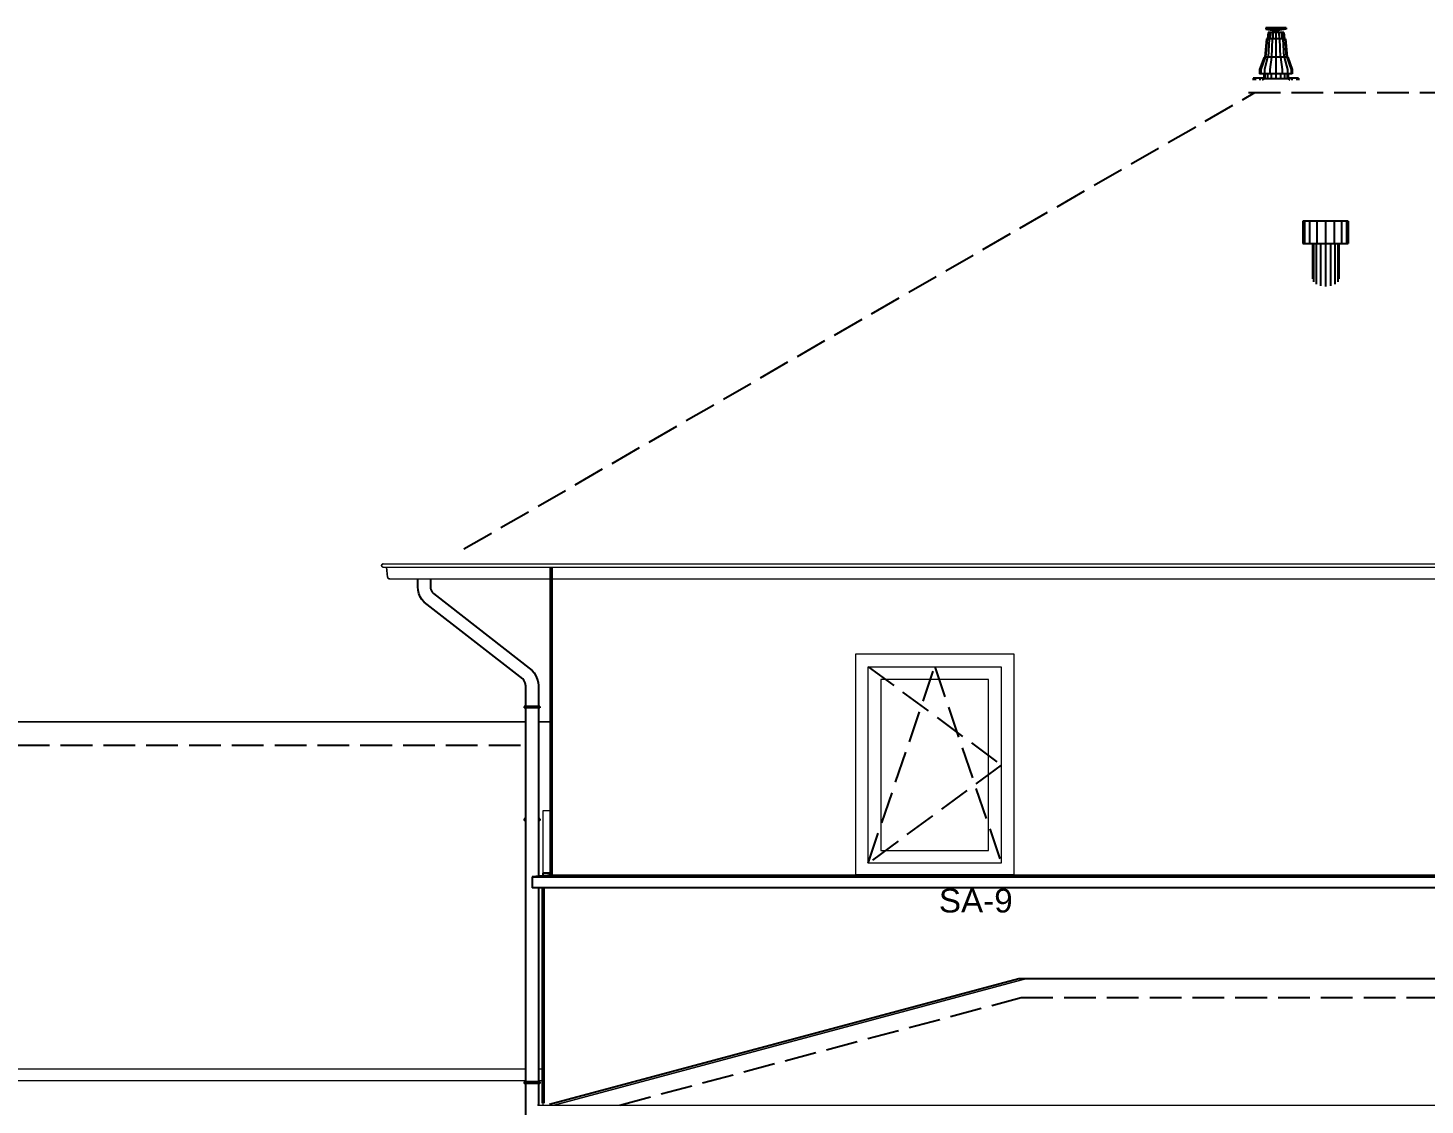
# Model space of a CAD drawing. Header units: millimetres. Extents: x 0 to 1200, y 0 to 841.
# Drawn here: x 880.6 to 968.7, y 697.4 to 765.4 of the extents above; entities that cross this region are included whole.
import ezdxf

# ---------------------------------------------------------------- set-up
doc = ezdxf.new("R2010")
doc.units = ezdxf.units.MM
doc.linetypes.add('VERDECKT2_S2', pattern=[2.7, 2, -0.7])
doc.layers.add('Standard', color=7, linetype='Continuous', lineweight=25)
doc.styles.add('ARIAL', font='arial.ttf')

msp = doc.modelspace()

# ---------------------------------------------------------------- linework, layer by layer
at = {"layer": 'Standard', "color": 250, "linetype": 'Continuous', "lineweight": -3}
for p, q in [((958.644, 765.418), (958.644, 765.342)), ((958.693, 765.418), (958.644, 765.418)), ((958.693, 765.342), (958.644, 765.342)), ((958.644, 765.342), (959.175, 765.249)), ((958.693, 765.418), (958.693, 765.342)), ((958.833, 765.418), (958.693, 765.418)), ((958.833, 765.342), (958.693, 765.342)), ((958.795, 765.135), (958.76, 764.731)), ((958.833, 765.135), (958.795, 765.135)), ((958.833, 765.135), (958.8, 764.731)), ((958.833, 765.418), (958.833, 765.342)), ((959.043, 765.418), (958.833, 765.418)), ((959.043, 765.342), (958.833, 765.342)), ((958.94, 765.135), (958.833, 765.135)), ((958.94, 765.135), (958.915, 764.731)), ((959.101, 765.135), (958.94, 765.135)), ((959.043, 765.418), (959.043, 765.342)), ((959.29, 765.418), (959.043, 765.418)), ((959.29, 765.342), (959.043, 765.342)), ((959.101, 765.135), (959.087, 764.731)), ((959.29, 765.135), (959.101, 765.135)), ((959.175, 765.249), (959.175, 765.135)), ((959.184, 765.249), (959.175, 765.249)), ((959.184, 765.249), (959.184, 765.135)), ((959.209, 765.249), (959.184, 765.249)), ((959.246, 765.249), (959.209, 765.249)), ((959.209, 765.249), (959.209, 765.135)), ((959.29, 765.249), (959.246, 765.249)), ((959.246, 765.249), (959.246, 765.135)), ((959.537, 765.418), (959.29, 765.418)), ((959.29, 765.418), (959.29, 765.342)), ((959.537, 765.342), (959.29, 765.342)), ((959.334, 765.249), (959.29, 765.249)), ((959.29, 765.249), (959.29, 765.135)), ((959.29, 765.135), (959.29, 764.731)), ((959.48, 765.135), (959.29, 765.135)), ((959.334, 765.249), (959.334, 765.135)), ((959.372, 765.249), (959.334, 765.249)), ((959.397, 765.249), (959.372, 765.249)), ((959.372, 765.249), (959.372, 765.135)), ((959.397, 765.249), (959.397, 765.135)), ((959.406, 765.249), (959.397, 765.249)), ((959.936, 765.342), (959.406, 765.249)), ((959.406, 765.249), (959.406, 765.135)), ((959.48, 765.135), (959.493, 764.731)), ((959.64, 765.135), (959.48, 765.135)), ((959.537, 765.418), (959.537, 765.342)), ((959.747, 765.418), (959.537, 765.418)), ((959.747, 765.342), (959.537, 765.342)), ((959.748, 765.135), (959.64, 765.135)), ((959.64, 765.135), (959.665, 764.731)), ((959.747, 765.418), (959.747, 765.342)), ((959.887, 765.418), (959.747, 765.418)), ((959.887, 765.342), (959.747, 765.342)), ((959.786, 765.135), (959.748, 765.135)), ((959.748, 765.135), (959.78, 764.731)), ((959.786, 765.135), (959.821, 764.731)), ((959.887, 765.418), (959.887, 765.342)), ((959.936, 765.418), (959.887, 765.418)), ((959.936, 765.342), (959.887, 765.342)), ((959.936, 765.418), (959.936, 765.342)), ((958.684, 764.731), (958.583, 763.576)), ((958.73, 764.731), (958.636, 763.576)), ((958.73, 764.731), (958.684, 764.731)), ((958.861, 764.731), (958.73, 764.731)), ((958.861, 764.731), (958.79, 763.576)), ((959.058, 764.731), (958.861, 764.731)), ((959.058, 764.731), (959.019, 763.576)), ((959.29, 764.731), (959.058, 764.731)), ((959.29, 764.731), (959.29, 763.576)), ((959.522, 764.731), (959.29, 764.731)), ((959.522, 764.731), (959.561, 763.576)), ((959.719, 764.731), (959.522, 764.731)), ((959.851, 764.731), (959.719, 764.731)), ((959.719, 764.731), (959.791, 763.576)), ((959.897, 764.731), (959.851, 764.731)), ((959.851, 764.731), (959.944, 763.576)), ((959.897, 764.731), (959.998, 763.576)), ((958.545, 763.576), (958.261, 762.797)), ((958.601, 763.576), (958.339, 762.797)), ((958.601, 763.576), (958.545, 763.576)), ((958.763, 763.576), (958.563, 762.797)), ((958.763, 763.576), (958.601, 763.576)), ((959.005, 763.576), (958.763, 763.576)), ((959.005, 763.576), (958.896, 762.797)), ((959.29, 763.576), (959.005, 763.576)), ((959.29, 763.576), (959.29, 762.797)), ((959.576, 763.576), (959.29, 763.576)), ((959.817, 763.576), (959.576, 763.576)), ((959.576, 763.576), (959.684, 762.797)), ((959.817, 763.576), (960.018, 762.797)), ((959.979, 763.576), (959.817, 763.576)), ((960.036, 763.576), (959.979, 763.576)), ((959.979, 763.576), (960.241, 762.797)), ((960.036, 763.576), (960.319, 762.797)), ((958.261, 762.797), (958.261, 762.531)), ((958.339, 762.531), (958.261, 762.531)), ((958.339, 762.797), (958.339, 762.531)), ((958.563, 762.531), (958.339, 762.531)), ((958.527, 762.531), (958.527, 762.212)), ((958.563, 762.797), (958.563, 762.531)), ((958.896, 762.531), (958.563, 762.531)), ((958.585, 762.531), (958.585, 762.212)), ((958.751, 762.531), (958.751, 762.212)), ((958.896, 762.797), (958.896, 762.531)), ((959.29, 762.531), (958.896, 762.531)), ((958.998, 762.531), (958.998, 762.212)), ((959.29, 762.797), (959.29, 762.531)), ((959.684, 762.531), (959.29, 762.531)), ((959.29, 762.531), (959.29, 762.212)), ((959.582, 762.531), (959.582, 762.212)), ((959.684, 762.797), (959.684, 762.531)), ((960.018, 762.531), (959.684, 762.531)), ((959.83, 762.531), (959.83, 762.212)), ((959.995, 762.531), (959.995, 762.212)), ((960.018, 762.797), (960.018, 762.531)), ((960.241, 762.531), (960.018, 762.531)), ((960.053, 762.531), (960.053, 762.212)), ((960.241, 762.797), (960.241, 762.531)), ((960.319, 762.531), (960.241, 762.531)), ((960.319, 762.797), (960.319, 762.531)), ((957.969, 762.258), (957.86, 762.258)), ((957.86, 762.258), (957.86, 762.127)), ((958.279, 762.258), (957.969, 762.258)), ((957.969, 762.258), (957.969, 762.127)), ((958.527, 762.258), (958.279, 762.258)), ((958.279, 762.258), (958.279, 762.127)), ((958.527, 762.212), (958.425, 762.127)), ((958.585, 762.212), (958.527, 762.212)), ((958.751, 762.212), (958.585, 762.212)), ((958.998, 762.212), (958.751, 762.212)), ((959.29, 762.212), (958.998, 762.212)), ((959.582, 762.212), (959.29, 762.212)), ((959.83, 762.212), (959.582, 762.212)), ((959.995, 762.212), (959.83, 762.212)), ((960.053, 762.212), (959.995, 762.212)), ((960.301, 762.258), (960.053, 762.258)), ((960.053, 762.212), (960.155, 762.127)), ((960.301, 762.258), (960.301, 762.127)), ((960.611, 762.258), (960.301, 762.258)), ((960.611, 762.258), (960.611, 762.127)), ((960.72, 762.258), (960.611, 762.258)), ((960.72, 762.258), (960.72, 762.127))]:
    msp.add_line(p, q, dxfattribs=at)
at = {"layer": 'Standard', "color": 255, "linetype": 'VERDECKT2_S2', "lineweight": -3}
for p, q in [((908.068, 732.536), (957.965, 761.344)), ((957.568, 761.347), (1011.166, 761.347)), ((858.334, 720.151), (911.968, 720.151)), ((917.905, 697.443), (943.226, 704.228)), ((943.226, 704.228), (980.91, 704.228))]:
    msp.add_line(p, q, dxfattribs=at)
at = {"layer": 'Standard', "color": 59, "linetype": 'Continuous', "lineweight": -3}
for p, q in [((961.097, 753.215), (960.988, 753.215)), ((960.988, 753.215), (960.988, 751.815)), ((961.407, 753.215), (961.097, 753.215)), ((961.097, 753.215), (961.097, 751.815)), ((961.871, 753.215), (961.407, 753.215)), ((961.407, 753.215), (961.407, 751.815)), ((962.418, 753.215), (961.871, 753.215)), ((961.871, 753.215), (961.871, 751.815)), ((962.966, 753.215), (962.418, 753.215)), ((962.418, 753.215), (962.418, 751.815)), ((962.966, 753.215), (962.966, 751.815)), ((963.43, 753.215), (962.966, 753.215)), ((963.43, 753.215), (963.43, 751.815)), ((963.74, 753.215), (963.43, 753.215)), ((963.74, 753.215), (963.74, 751.815)), ((963.848, 753.215), (963.74, 753.215)), ((963.848, 753.215), (963.848, 751.815)), ((960.988, 751.815), (961.097, 751.815)), ((961.097, 751.815), (961.407, 751.815)), ((961.407, 751.815), (961.871, 751.815)), ((961.588, 751.815), (961.588, 749.58)), ((961.652, 751.815), (961.652, 749.396)), ((961.831, 751.815), (961.831, 749.241)), ((961.871, 751.815), (962.418, 751.815)), ((962.101, 751.815), (962.101, 749.137)), ((962.418, 751.815), (962.966, 751.815)), ((962.418, 751.815), (962.418, 749.1)), ((962.736, 751.815), (962.736, 749.137)), ((962.966, 751.815), (963.43, 751.815)), ((963.005, 751.815), (963.005, 749.241)), ((963.185, 751.815), (963.185, 749.396)), ((963.248, 751.815), (963.248, 749.58)), ((963.43, 751.815), (963.74, 751.815)), ((963.74, 751.815), (963.848, 751.815)), ((913.068, 711.907), (913.068, 712.083)), ((913.468, 712.083), (913.068, 712.083)), ((913.468, 712.083), (913.468, 711.938))]:
    msp.add_line(p, q, dxfattribs=at)
at = {"layer": 'Standard', "color": 9, "linetype": 'Continuous', "lineweight": 18}
for p, q in [((902.878, 731.504), (902.879, 731.509)), ((902.879, 731.509), (902.878, 731.504)), ((902.878, 731.498), (902.878, 731.504)), ((902.878, 731.504), (902.878, 731.498)), ((902.878, 731.493), (902.878, 731.498)), ((902.878, 731.498), (902.878, 731.493)), ((902.878, 731.488), (902.878, 731.493)), ((902.878, 731.493), (902.878, 731.488)), ((902.878, 731.483), (902.878, 731.488)), ((902.878, 731.488), (902.878, 731.483)), ((902.879, 731.478), (902.878, 731.483)), ((902.878, 731.483), (902.879, 731.478)), ((902.879, 731.509), (902.88, 731.514)), ((902.88, 731.514), (902.879, 731.509)), ((902.88, 731.472), (902.879, 731.478)), ((902.879, 731.478), (902.88, 731.472)), ((902.88, 731.514), (902.881, 731.519)), ((902.881, 731.519), (902.88, 731.514)), ((902.881, 731.467), (902.88, 731.472)), ((902.88, 731.472), (902.881, 731.467)), ((902.881, 731.519), (902.883, 731.524)), ((902.883, 731.524), (902.881, 731.519)), ((902.883, 731.462), (902.881, 731.467)), ((902.881, 731.467), (902.883, 731.462)), ((902.883, 731.524), (902.884, 731.529)), ((902.884, 731.529), (902.883, 731.524)), ((902.884, 731.457), (902.883, 731.462)), ((902.883, 731.462), (902.884, 731.457)), ((902.884, 731.529), (902.886, 731.534)), ((902.886, 731.534), (902.884, 731.529)), ((902.886, 731.452), (902.884, 731.457)), ((902.884, 731.457), (902.886, 731.452)), ((902.886, 731.534), (902.889, 731.539)), ((902.889, 731.539), (902.886, 731.534)), ((902.889, 731.448), (902.886, 731.452)), ((902.886, 731.452), (902.889, 731.448)), ((902.889, 731.539), (902.891, 731.543)), ((902.891, 731.543), (902.889, 731.539)), ((902.891, 731.443), (902.889, 731.448)), ((902.889, 731.448), (902.891, 731.443)), ((902.891, 731.543), (902.894, 731.548)), ((902.894, 731.548), (902.891, 731.543)), ((902.894, 731.439), (902.891, 731.443)), ((902.891, 731.443), (902.894, 731.439)), ((902.894, 731.548), (902.897, 731.552)), ((902.897, 731.552), (902.894, 731.548)), ((902.897, 731.434), (902.894, 731.439)), ((902.894, 731.439), (902.897, 731.434)), ((902.897, 731.552), (902.9, 731.556)), ((902.9, 731.556), (902.897, 731.552)), ((902.9, 731.43), (902.897, 731.434)), ((902.897, 731.434), (902.9, 731.43)), ((902.9, 731.556), (902.903, 731.56)), ((902.903, 731.56), (902.9, 731.556)), ((902.903, 731.56), (902.907, 731.564)), ((902.907, 731.564), (902.903, 731.56)), ((902.907, 731.564), (902.911, 731.567)), ((902.911, 731.567), (902.907, 731.564)), ((902.911, 731.567), (902.915, 731.571)), ((902.915, 731.571), (902.911, 731.567)), ((902.915, 731.571), (902.919, 731.574)), ((902.919, 731.574), (902.915, 731.571)), ((902.919, 731.574), (902.923, 731.577)), ((902.923, 731.577), (902.919, 731.574)), ((902.923, 731.577), (902.928, 731.58)), ((902.928, 731.58), (902.923, 731.577)), ((902.928, 731.58), (902.932, 731.582)), ((902.932, 731.582), (902.928, 731.58)), ((902.932, 731.582), (902.937, 731.585)), ((902.937, 731.585), (902.932, 731.582)), ((902.937, 731.585), (902.942, 731.587)), ((902.942, 731.587), (902.937, 731.585)), ((902.942, 731.587), (902.947, 731.588)), ((902.947, 731.588), (902.942, 731.587)), ((902.947, 731.588), (902.952, 731.59)), ((902.952, 731.59), (902.947, 731.588)), ((902.952, 731.59), (902.957, 731.591)), ((902.957, 731.591), (902.952, 731.59)), ((902.957, 731.591), (902.962, 731.592)), ((902.962, 731.592), (902.957, 731.591)), ((902.962, 731.592), (902.967, 731.593)), ((902.967, 731.593), (902.962, 731.592)), ((902.967, 731.593), (902.972, 731.593)), ((902.972, 731.593), (902.967, 731.593)), ((902.972, 731.593), (902.978, 731.593)), ((902.978, 731.593), (902.972, 731.593)), ((902.978, 731.593), (1066.158, 731.593)), ((902.903, 731.426), (902.9, 731.43)), ((902.9, 731.43), (902.903, 731.426)), ((902.907, 731.422), (902.903, 731.426)), ((902.903, 731.426), (902.907, 731.422)), ((902.911, 731.419), (902.907, 731.422)), ((902.907, 731.422), (902.911, 731.419)), ((902.915, 731.415), (902.911, 731.419)), ((902.911, 731.419), (902.915, 731.415)), ((902.919, 731.412), (902.915, 731.415)), ((902.915, 731.415), (902.919, 731.412)), ((902.923, 731.409), (902.919, 731.412)), ((902.919, 731.412), (902.923, 731.409)), ((902.928, 731.407), (902.923, 731.409)), ((902.923, 731.409), (902.928, 731.407)), ((902.932, 731.404), (902.928, 731.407)), ((902.928, 731.407), (902.932, 731.404)), ((902.937, 731.402), (902.932, 731.404)), ((902.932, 731.404), (902.937, 731.402)), ((902.942, 731.4), (902.937, 731.402)), ((902.937, 731.402), (902.942, 731.4)), ((902.947, 731.398), (902.942, 731.4)), ((902.942, 731.4), (902.947, 731.398)), ((902.952, 731.397), (902.947, 731.398)), ((902.947, 731.398), (902.952, 731.397)), ((902.957, 731.395), (902.952, 731.397)), ((902.952, 731.397), (902.957, 731.395)), ((902.962, 731.394), (902.957, 731.395)), ((902.957, 731.395), (902.962, 731.394)), ((902.967, 731.394), (902.962, 731.394)), ((902.962, 731.394), (902.967, 731.394)), ((902.972, 731.393), (902.967, 731.394)), ((902.967, 731.394), (902.972, 731.393)), ((902.978, 731.393), (902.972, 731.393)), ((902.972, 731.393), (902.978, 731.393)), ((902.978, 731.393), (1066.158, 731.393)), ((903.259, 730.763), (903.19, 731.393)), ((903.19, 731.393), (903.259, 730.763)), ((903.26, 730.756), (903.259, 730.763)), ((903.259, 730.763), (903.26, 730.756)), ((903.261, 730.749), (903.26, 730.756)), ((903.26, 730.756), (903.261, 730.749)), ((903.263, 730.742), (903.261, 730.749)), ((903.261, 730.749), (903.263, 730.742)), ((903.265, 730.735), (903.263, 730.742)), ((903.263, 730.742), (903.265, 730.735)), ((903.267, 730.729), (903.265, 730.735)), ((903.265, 730.735), (903.267, 730.729)), ((903.27, 730.722), (903.267, 730.729)), ((903.267, 730.729), (903.27, 730.722)), ((903.273, 730.716), (903.27, 730.722)), ((903.27, 730.722), (903.273, 730.716)), ((903.277, 730.71), (903.273, 730.716)), ((903.273, 730.716), (903.277, 730.71)), ((903.28, 730.704), (903.277, 730.71)), ((903.277, 730.71), (903.28, 730.704)), ((903.284, 730.698), (903.28, 730.704)), ((903.28, 730.704), (903.284, 730.698)), ((903.288, 730.693), (903.284, 730.698)), ((903.284, 730.698), (903.288, 730.693)), ((903.293, 730.687), (903.288, 730.693)), ((903.288, 730.693), (903.293, 730.687)), ((903.298, 730.682), (903.293, 730.687)), ((903.293, 730.687), (903.298, 730.682)), ((903.303, 730.677), (903.298, 730.682)), ((903.298, 730.682), (903.303, 730.677)), ((903.308, 730.673), (903.303, 730.677)), ((903.303, 730.677), (903.308, 730.673)), ((903.314, 730.669), (903.308, 730.673)), ((903.308, 730.673), (903.314, 730.669)), ((903.32, 730.665), (903.314, 730.669)), ((903.314, 730.669), (903.32, 730.665)), ((903.326, 730.661), (903.32, 730.665)), ((903.32, 730.665), (903.326, 730.661)), ((903.332, 730.658), (903.326, 730.661)), ((903.326, 730.661), (903.332, 730.658)), ((903.338, 730.655), (903.332, 730.658)), ((903.332, 730.658), (903.338, 730.655)), ((903.344, 730.652), (903.338, 730.655)), ((903.338, 730.655), (903.344, 730.652)), ((903.351, 730.65), (903.344, 730.652)), ((903.344, 730.652), (903.351, 730.65)), ((903.358, 730.648), (903.351, 730.65)), ((903.351, 730.65), (903.358, 730.648)), ((903.365, 730.646), (903.358, 730.648)), ((903.358, 730.648), (903.365, 730.646)), ((903.371, 730.645), (903.365, 730.646)), ((903.365, 730.646), (903.371, 730.645)), ((903.378, 730.644), (903.371, 730.645)), ((903.371, 730.645), (903.378, 730.644)), ((903.385, 730.643), (903.378, 730.644)), ((903.378, 730.644), (903.385, 730.643)), ((903.392, 730.643), (903.385, 730.643)), ((903.385, 730.643), (903.392, 730.643)), ((903.392, 730.643), (1065.743, 730.643))]:
    msp.add_line(p, q, dxfattribs=at)
at = {"layer": 'Standard', "color": 7, "linetype": 'Continuous', "lineweight": -3}
for p, q in [((905.159, 730.147), (905.159, 730.643)), ((905.959, 730.643), (905.959, 730.178)), ((905.175, 729.943), (905.159, 730.147)), ((905.226, 729.73), (905.175, 729.943)), ((905.31, 729.526), (905.226, 729.73)), ((905.959, 730.178), (905.968, 730.069)), ((905.968, 730.069), (905.989, 729.977)), ((905.989, 729.977), (906.025, 729.891)), ((906.025, 729.891), (906.075, 729.811)), ((906.075, 729.811), (906.146, 729.727)), ((906.146, 729.727), (912.369, 724.876)), ((905.425, 729.339), (905.31, 729.526)), ((905.558, 729.184), (905.425, 729.339)), ((911.781, 724.332), (905.558, 729.184)), ((912.369, 724.876), (912.501, 724.72)), ((912.501, 724.72), (912.616, 724.533)), ((912.616, 724.533), (912.7, 724.33)), ((911.852, 724.249), (911.781, 724.332)), ((911.901, 724.169), (911.852, 724.249)), ((911.937, 724.082), (911.901, 724.169)), ((911.959, 723.99), (911.937, 724.082)), ((911.968, 723.881), (911.959, 723.99)), ((911.968, 722.603), (911.968, 723.881)), ((912.7, 724.33), (912.752, 724.116)), ((912.752, 724.116), (912.768, 723.912)), ((912.768, 723.912), (912.768, 722.603)), ((911.87, 722.603), (911.864, 722.603)), ((911.864, 722.603), (911.864, 722.503)), ((911.87, 722.503), (911.864, 722.503)), ((911.888, 722.603), (911.87, 722.603)), ((911.888, 722.503), (911.87, 722.503)), ((911.918, 722.603), (911.888, 722.603)), ((911.918, 722.503), (911.888, 722.503)), ((911.959, 722.603), (911.918, 722.603)), ((911.959, 722.503), (911.918, 722.503)), ((912.01, 722.603), (911.959, 722.603)), ((912.01, 722.503), (911.959, 722.503)), ((911.968, 698.903), (911.968, 722.503)), ((912.07, 722.603), (912.01, 722.603)), ((912.07, 722.503), (912.01, 722.503)), ((912.137, 722.603), (912.07, 722.603)), ((912.137, 722.503), (912.07, 722.503)), ((912.209, 722.603), (912.137, 722.603)), ((912.209, 722.503), (912.137, 722.503)), ((912.285, 722.603), (912.209, 722.603)), ((912.285, 722.503), (912.209, 722.503)), ((912.364, 722.603), (912.285, 722.603)), ((912.364, 722.503), (912.285, 722.503)), ((912.442, 722.603), (912.364, 722.603)), ((912.442, 722.503), (912.364, 722.503)), ((912.518, 722.603), (912.442, 722.603)), ((912.518, 722.503), (912.442, 722.503)), ((912.591, 722.603), (912.518, 722.603)), ((912.591, 722.503), (912.518, 722.503)), ((912.658, 722.603), (912.591, 722.603)), ((912.658, 722.503), (912.591, 722.503)), ((912.717, 722.603), (912.658, 722.603)), ((912.717, 722.503), (912.658, 722.503)), ((912.768, 722.603), (912.717, 722.603)), ((912.768, 722.503), (912.717, 722.503)), ((912.809, 722.603), (912.768, 722.603)), ((912.768, 722.503), (912.768, 711.884)), ((912.809, 722.503), (912.768, 722.503)), ((912.839, 722.603), (912.809, 722.603)), ((912.839, 722.503), (912.809, 722.503)), ((912.858, 722.603), (912.839, 722.603)), ((912.858, 722.503), (912.839, 722.503)), ((912.864, 722.603), (912.858, 722.603)), ((912.864, 722.503), (912.858, 722.503)), ((912.864, 722.603), (912.864, 722.503)), ((911.864, 715.503), (911.864, 715.403)), ((911.87, 715.503), (911.864, 715.503)), ((911.87, 715.403), (911.864, 715.403)), ((911.888, 715.503), (911.87, 715.503)), ((911.888, 715.403), (911.87, 715.403)), ((911.918, 715.503), (911.888, 715.503)), ((911.918, 715.403), (911.888, 715.403)), ((911.959, 715.503), (911.918, 715.503)), ((911.959, 715.403), (911.918, 715.403)), ((911.968, 715.503), (911.959, 715.503)), ((911.968, 715.403), (911.959, 715.403)), ((912.809, 715.503), (912.768, 715.503)), ((912.809, 715.403), (912.768, 715.403)), ((912.839, 715.503), (912.809, 715.503)), ((912.839, 715.403), (912.809, 715.403)), ((912.858, 715.503), (912.839, 715.503)), ((912.858, 715.403), (912.839, 715.403)), ((912.864, 715.503), (912.858, 715.503)), ((912.864, 715.403), (912.858, 715.403)), ((912.864, 715.503), (912.864, 715.403)), ((912.768, 711.153), (912.768, 698.903)), ((911.864, 698.903), (911.864, 698.803)), ((911.87, 698.903), (911.864, 698.903)), ((911.888, 698.903), (911.87, 698.903)), ((911.918, 698.903), (911.888, 698.903)), ((911.959, 698.903), (911.918, 698.903)), ((912.01, 698.903), (911.959, 698.903)), ((912.07, 698.903), (912.01, 698.903)), ((912.137, 698.903), (912.07, 698.903)), ((912.209, 698.903), (912.137, 698.903)), ((912.285, 698.903), (912.209, 698.903)), ((912.364, 698.903), (912.285, 698.903)), ((912.442, 698.903), (912.364, 698.903)), ((912.518, 698.903), (912.442, 698.903)), ((912.591, 698.903), (912.518, 698.903)), ((912.658, 698.903), (912.591, 698.903)), ((912.717, 698.903), (912.658, 698.903)), ((912.768, 698.903), (912.717, 698.903)), ((912.809, 698.903), (912.768, 698.903)), ((912.839, 698.903), (912.809, 698.903)), ((912.858, 698.903), (912.839, 698.903)), ((912.864, 698.903), (912.858, 698.903)), ((912.864, 698.903), (912.864, 698.803)), ((911.87, 698.803), (911.864, 698.803)), ((911.888, 698.803), (911.87, 698.803)), ((911.918, 698.803), (911.888, 698.803)), ((911.959, 698.803), (911.918, 698.803)), ((912.01, 698.803), (911.959, 698.803)), ((911.968, 676.403), (911.968, 698.803)), ((912.07, 698.803), (912.01, 698.803)), ((912.137, 698.803), (912.07, 698.803)), ((912.209, 698.803), (912.137, 698.803)), ((912.285, 698.803), (912.209, 698.803)), ((912.364, 698.803), (912.285, 698.803)), ((912.442, 698.803), (912.364, 698.803)), ((912.518, 698.803), (912.442, 698.803)), ((912.591, 698.803), (912.518, 698.803)), ((912.658, 698.803), (912.591, 698.803)), ((912.717, 698.803), (912.658, 698.803)), ((912.768, 698.803), (912.717, 698.803)), ((912.768, 698.803), (912.768, 697.443)), ((912.809, 698.803), (912.768, 698.803)), ((912.839, 698.803), (912.809, 698.803)), ((912.858, 698.803), (912.839, 698.803)), ((912.864, 698.803), (912.858, 698.803))]:
    msp.add_line(p, q, dxfattribs=at)
at = {"layer": 'Standard', "color": 117, "linetype": 'Continuous', "lineweight": 50}
for p, q in [((913.568, 731.396), (913.568, 711.945)), ((913.068, 711.153), (913.068, 697.563))]:
    msp.add_line(p, q, dxfattribs=at)
at = {"layer": 'Standard', "color": 55, "linetype": 'Continuous', "lineweight": 18}
for p, q in [((913.568, 727.203), (913.568, 730.643)), ((913.568, 727.203), (913.568, 730.643)), ((913.568, 727.803), (913.568, 711.945)), ((913.568, 711.945), (913.568, 727.803)), ((932.768, 725.903), (932.768, 711.945)), ((942.768, 725.903), (932.768, 725.903)), ((942.768, 711.945), (942.768, 725.903))]:
    msp.add_line(p, q, dxfattribs=at)
at = {"layer": 'Standard', "color": 117, "linetype": 'VERDECKT2_S2', "lineweight": -3}
for p, q in [((933.568, 725.103), (941.968, 718.903)), ((933.568, 712.703), (937.768, 725.103)), ((937.768, 725.103), (941.968, 712.703)), ((941.968, 718.903), (933.568, 712.703))]:
    msp.add_line(p, q, dxfattribs=at)
at = {"layer": 'Standard', "color": 51, "linetype": 'Continuous', "lineweight": 18}
for p, q in [((933.568, 725.103), (934.368, 725.103)), ((933.568, 712.703), (933.568, 725.103)), ((934.368, 725.103), (941.168, 725.103)), ((941.168, 725.103), (941.968, 725.103)), ((941.968, 725.103), (941.968, 712.703)), ((941.168, 724.303), (934.368, 724.303)), ((934.368, 724.303), (934.368, 713.503)), ((941.168, 713.503), (941.168, 724.303)), ((934.368, 713.503), (941.168, 713.503)), ((934.368, 712.703), (933.568, 712.703)), ((941.168, 712.703), (934.368, 712.703)), ((941.968, 712.703), (941.168, 712.703)), ((911.968, 699.703), (818.258, 699.703)), ((818.258, 699.003), (911.968, 699.003)), ((913.068, 699.703), (912.768, 699.703)), ((912.768, 699.003), (913.068, 699.003))]:
    msp.add_line(p, q, dxfattribs=at)
at = {"layer": 'Standard', "color": 34, "linetype": 'Continuous', "lineweight": 18}
for p, q in [((911.968, 721.631), (858.068, 721.631)), ((858.068, 721.631), (911.968, 721.631)), ((913.568, 721.631), (912.768, 721.631)), ((912.768, 721.631), (913.568, 721.631)), ((913.068, 712.083), (913.068, 716.035)), ((913.068, 716.035), (913.568, 716.035)), ((913.769, 697.443), (943.568, 705.428)), ((943.568, 705.428), (913.769, 697.443)), ((981.068, 705.428), (943.568, 705.428))]:
    msp.add_line(p, q, dxfattribs=at)
at = {"layer": 'Standard', "color": 117, "linetype": 'Continuous', "lineweight": -3}
for p, q in [((913.568, 711.945), (912.368, 711.853)), ((913.568, 711.945), (912.368, 711.853)), ((912.368, 711.853), (984.568, 711.853)), ((912.368, 711.853), (912.368, 711.153)), ((912.368, 711.853), (912.368, 711.153)), ((913.568, 711.945), (932.768, 711.945)), ((942.768, 711.953), (932.768, 711.953)), ((942.768, 711.945), (984.568, 711.945)), ((984.568, 711.153), (912.368, 711.153))]:
    msp.add_line(p, q, dxfattribs=at)
at = {"layer": 'Standard', "color": 36, "linetype": 'Continuous', "lineweight": 18}
for p, q in [((913.068, 698.203), (913.068, 711.153)), ((913.068, 698.203), (913.068, 711.153)), ((913.068, 697.443), (913.068, 698.203)), ((913.068, 697.443), (913.068, 698.203))]:
    msp.add_line(p, q, dxfattribs=at)
at = {"layer": 'Standard', "color": 7, "linetype": 'Continuous', "lineweight": 25}
for p, q in [((913.468, 697.496), (943.068, 705.428)), ((943.068, 705.428), (981.068, 705.428))]:
    msp.add_line(p, q, dxfattribs=at)
at = {"layer": 'Standard', "color": 255, "linetype": 'Continuous', "lineweight": 18}
for q in [(912.717, 697.443), (1011.876, 697.443)]:
    msp.add_line((912.722, 697.443), q, dxfattribs=at)

# ---------------------------------------------------------------- texts
at = {"layer": 'Standard', "color": 30, "linetype": 'Continuous', "lineweight": 18, "insert": (938.028, 709.577), "char_height": 1.5, "width": 5.42468, "attachment_point": 7, "style": 'ARIAL'}
msp.add_mtext('\\W1.00;SA-9', dxfattribs=at)

doc.saveas('drawing.dxf')
